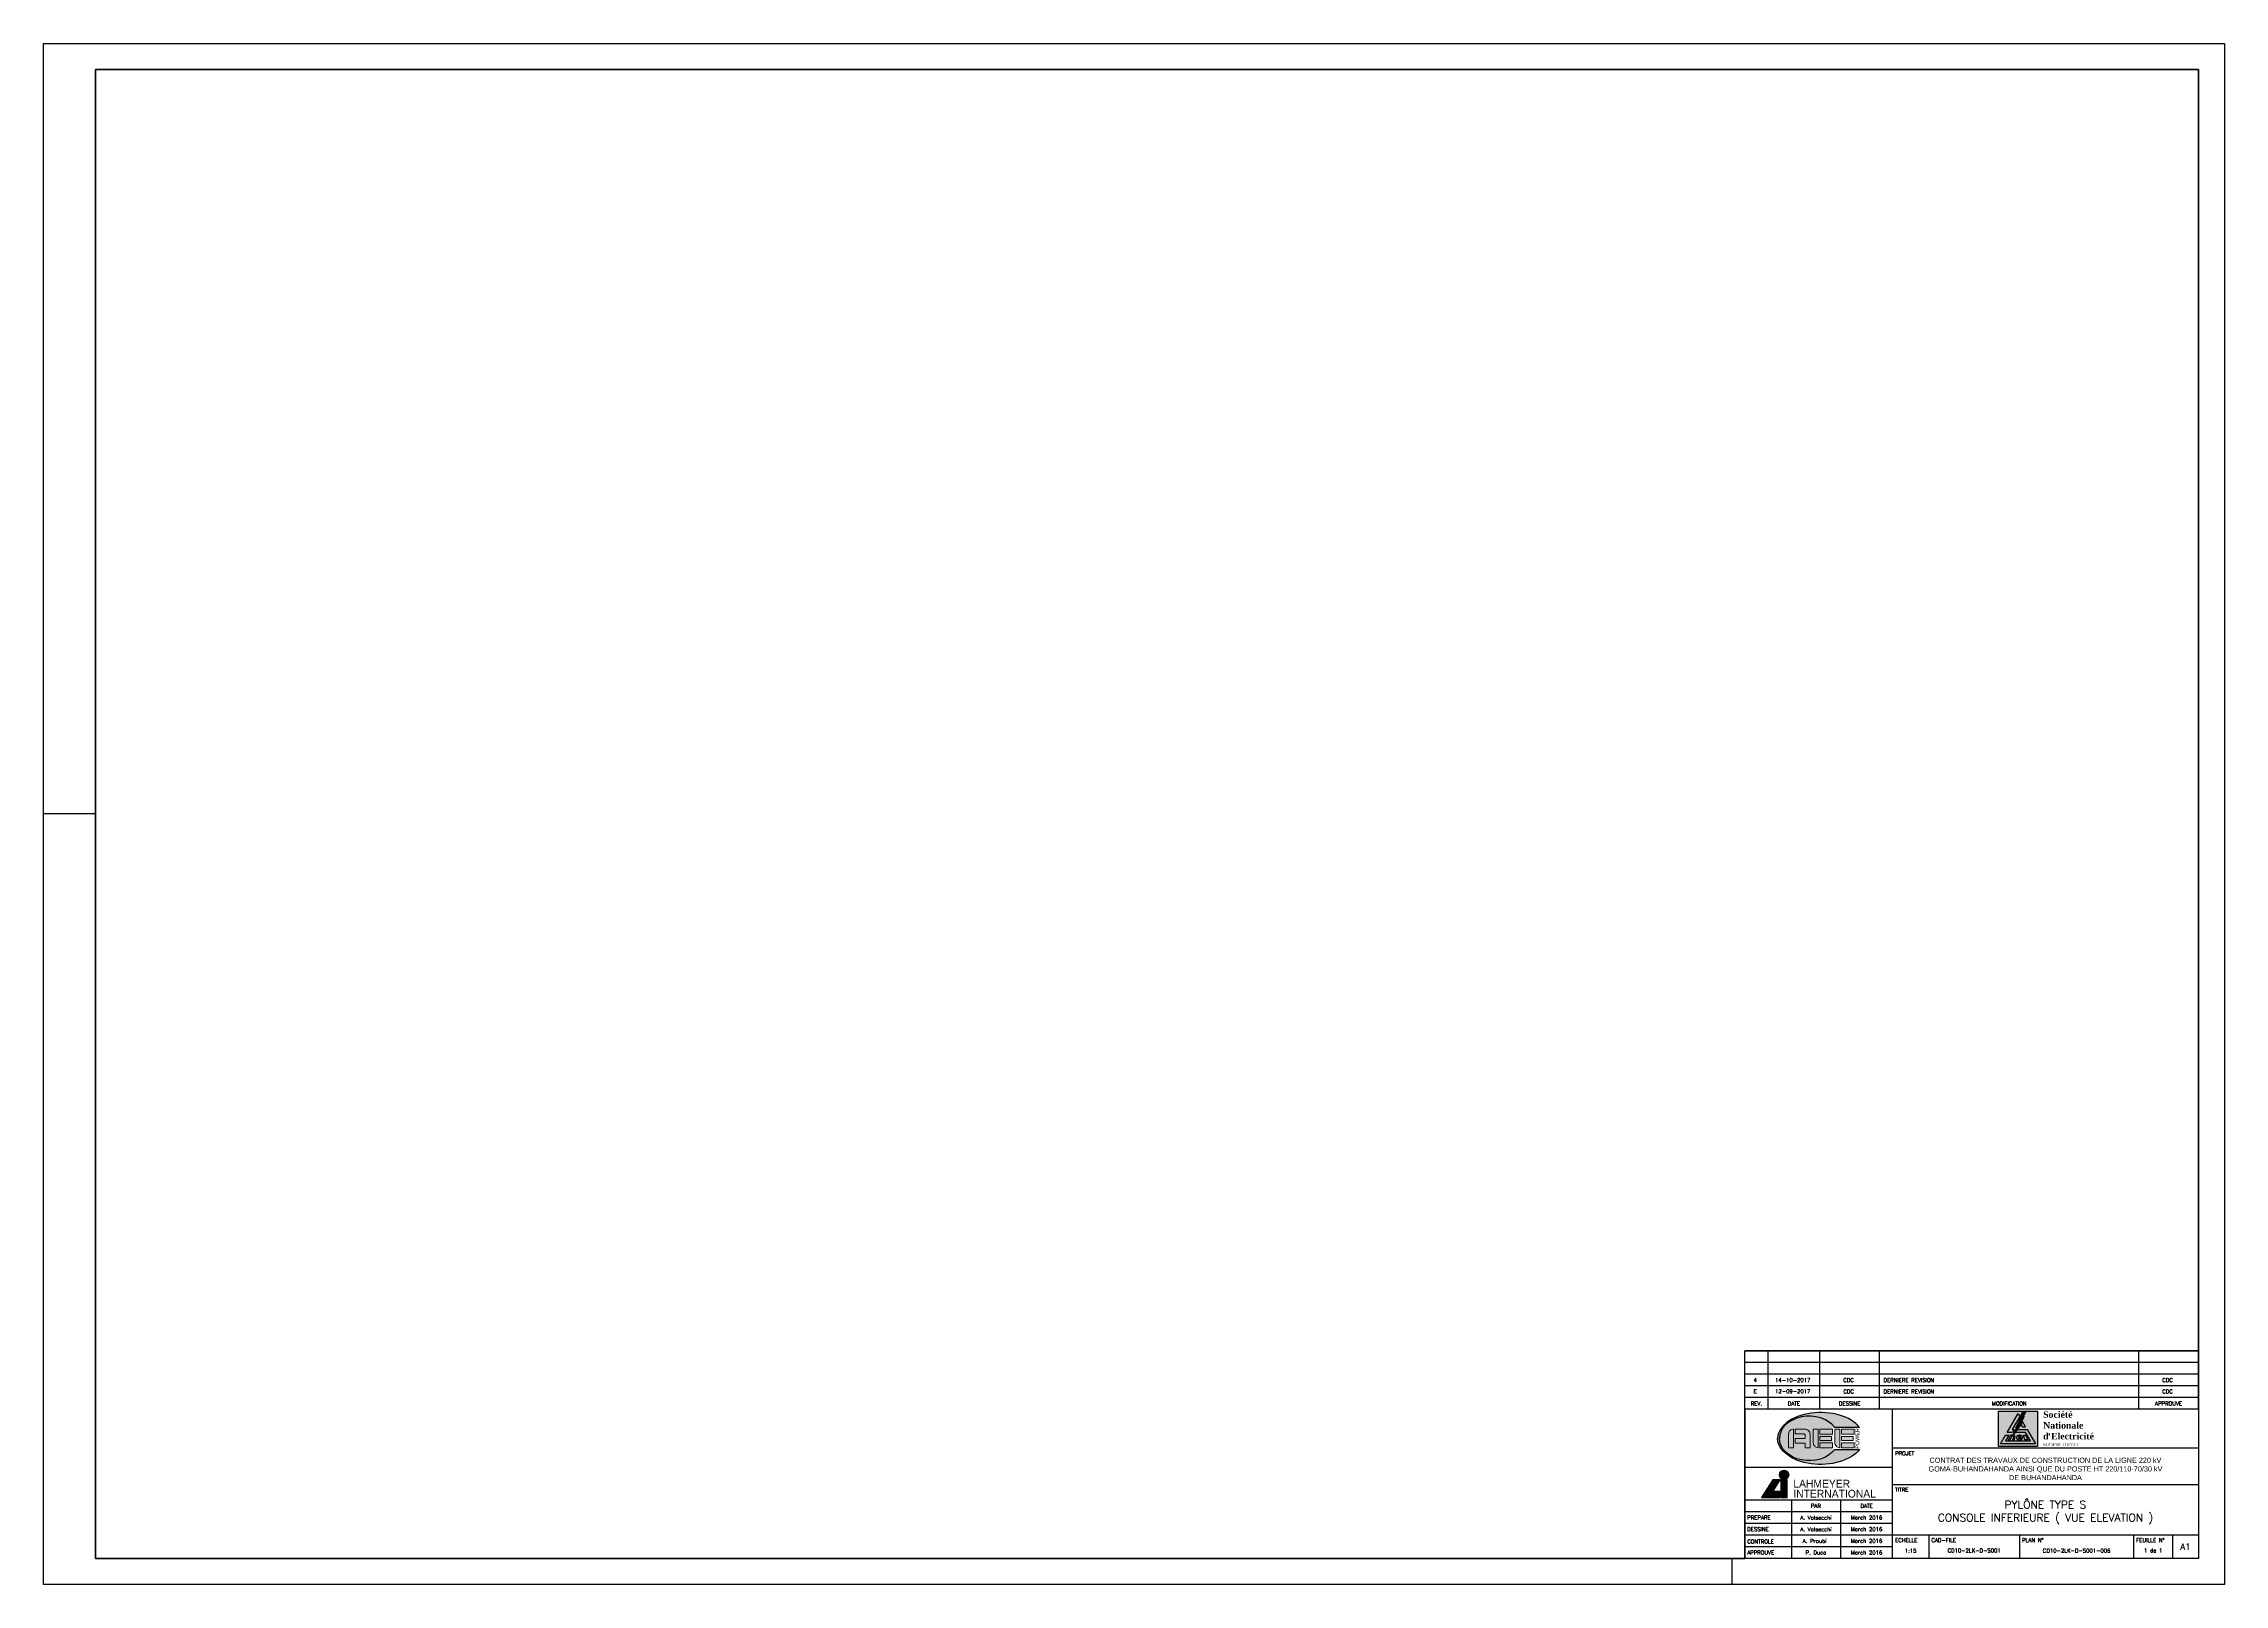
# Paper-space layout 'Layout1' of a CAD drawing. Header units: feet, sheet in millimetres. Extents: x 19 to 860, y 1 to 595.
# The model-space entities are those that its viewports show. They can reach past a viewport. Long polylines and large blocks are cut down to what shows.
import ezdxf
from ezdxf.enums import TextEntityAlignment as Align

# ---------------------------------------------------------------- set-up
doc = ezdxf.new("R2010")
doc.units = ezdxf.units.FT
doc.header["$LTSCALE"] = 150
doc.header["$MEASUREMENT"] = 0
for name, color, linetype in [('LS', 7, 'CONTINUOUS'), ('SELLO', 7, 'CONTINUOUS'), ('SELLO-MODIFI', 7, 'CONTINUOUS')]:
    doc.layers.add(name, color=color, linetype=linetype)
doc.styles.add('ARIAL', font='arial.ttf')
doc.styles.add('ROMANS', font='romans.shx', dxfattribs={"height": 2.5})
doc.styles.add('SWIS', font='swissl.ttf')
doc.styles.add('TIMES', font='times.ttf')
doc.styles.add('TIMESNEGRITA', font='timesbd.ttf')

# ---------------------------------------------------------------- blocks, each defined once
blk = doc.blocks.new('LOGO SNEL')
at = {"layer": 'SELLO'}
h = blk.add_hatch(color=170, dxfattribs=at)
h.paths.add_polyline_path([(-3.08, 6.8), (-18.08, 6.8), (-18.08, -6.8), (-3.08, -6.8)])
h.paths.add_polyline_path([(-7.65, 0.74), (-8.92, 0.74), (-9.49, 1.73), (-8.86, 2.83)], flags=16)
h.paths.add_polyline_path([(-8.27, 4.7), (-10.07, 1.41), (-9.68, 1.41), (-10.97, -0.35), (-7.02, -0.35), (-3.86, -5.82), (-17.3, -5.82), (-15.41, -2.54), (-14.14, -2.54), (-15.41, -4.72), (-5.76, -4.72), (-7.65, -1.44), (-11.77, -1.44), (-12.42, -2.33), (-11.14, 0.17), (-11.49, 0.35), (-10.07, 3.14), (-10.42, 3.31), (-8.86, 6.38), (-7.61, 6.48), (-8.59, 4.7)], flags=16)
h.paths.add_polyline_path([(-9.95, 4.72), (-12.88, -0.35), (-12.1, -0.35), (-12.73, -1.44), (-14.78, -1.44), (-10.58, 5.82)], flags=16)
h.paths.add_polyline_path([(-7.7, -2.54), (-6.81, -4.26), (-7.9, -4.26), (-8.53, -2.54)], flags=16)
h.paths.add_polyline_path([(-9.03, -2.9), (-8.93, -3.09), (-8.86, -3.32), (-8.85, -3.52), (-10.41, -3.52), (-10.38, -3.67), (-10.3, -3.76), (-10.29, -3.77), (-10.2, -3.81), (-10.08, -3.83), (-9.99, -3.84), (-9.86, -3.83), (-9.77, -3.8), (-9.67, -3.74), (-9.65, -3.71), (-8.86, -3.71), (-8.93, -3.87), (-9.08, -4.03), (-9.28, -4.14), (-9.49, -4.2), (-9.66, -4.23), (-9.86, -4.25), (-10.11, -4.26), (-10.37, -4.23), (-10.59, -4.18), (-10.79, -4.09), (-10.93, -3.99), (-11.07, -3.83), (-11.15, -3.62), (-11.17, -3.41), (-11.16, -3.21), (-11.09, -3), (-10.99, -2.87), (-10.89, -2.77), (-10.75, -2.68), (-10.55, -2.6), (-10.31, -2.55), (-10.07, -2.54), (-9.82, -2.54), (-9.57, -2.58), (-9.36, -2.66), (-9.18, -2.76)], flags=16)
h.paths.add_polyline_path([(-9.62, -3.12), (-9.59, -3.23), (-10.45, -3.23), (-10.38, -3.1), (-10.27, -3), (-10.12, -2.96), (-9.95, -2.95), (-9.73, -2.99)], flags=0)
h.paths.add_polyline_path([(-12.73, -2.84), (-12.72, -2.84, -0.53324), (-12.35, -3.38), (-12.71, -4.26), (-11.93, -4.26), (-11.72, -3.03, 0.387199), (-12, -2.58, 0.188481), (-12.93, -2.68), (-12.87, -2.54), (-13.47, -2.54), (-14.36, -4.26), (-13.57, -4.26), (-13.09, -3.08, -0.304428)], flags=16)
h = blk.add_hatch(color=50, dxfattribs=at)
h.paths.add_polyline_path([(-14.78, -1.44), (-12.73, -1.44), (-12.1, -0.35), (-12.88, -0.35), (-9.95, 4.72), (-10.58, 5.82)])
h.paths.add_polyline_path([(-8.86, 2.83), (-9.49, 1.73), (-8.92, 0.74), (-7.65, 0.74)])
h.paths.add_polyline_path([(-10.97, -0.35), (-11.77, -1.44), (-7.65, -1.44), (-5.76, -4.72), (-15.41, -4.72), (-14.14, -2.54), (-15.41, -2.54), (-17.3, -5.82), (-3.86, -5.82), (-7.02, -0.35)])
h.paths.add_polyline_path([(-7.7, -2.54), (-8.53, -2.54), (-7.9, -4.26), (-6.81, -4.26)], flags=17)
h.paths.add_polyline_path([(-8.95, -3.05), (-9.01, -2.95), (-9.07, -2.87), (-9.15, -2.79), (-9.23, -2.73), (-9.31, -2.68), (-9.41, -2.64), (-9.52, -2.6), (-9.63, -2.57), (-9.76, -2.55), (-9.89, -2.54), (-10.03, -2.54), (-10.11, -2.54), (-10.24, -2.55), (-10.37, -2.56), (-10.49, -2.59), (-10.6, -2.62), (-10.7, -2.66), (-10.79, -2.71), (-10.87, -2.76), (-10.9, -2.79), (-10.99, -2.87), (-11.05, -2.95), (-11.11, -3.05), (-11.14, -3.16), (-11.17, -3.27), (-11.17, -3.4), (-11.17, -3.44), (-11.16, -3.56), (-11.13, -3.67), (-11.09, -3.78), (-11.03, -3.87), (-10.96, -3.96), (-10.87, -4.03), (-10.83, -4.06), (-10.74, -4.11), (-10.64, -4.16), (-10.54, -4.19), (-10.42, -4.22), (-10.3, -4.24), (-10.17, -4.25), (-10.03, -4.26), (-9.92, -4.25), (-9.78, -4.25), (-9.66, -4.23), (-9.54, -4.21), (-9.43, -4.19), (-9.33, -4.15), (-9.24, -4.12), (-9.14, -4.06), (-9.04, -3.99), (-8.97, -3.91), (-8.91, -3.81), (-8.86, -3.71), (-9.62, -3.71), (-9.8, -3.82), (-10.04, -3.84), (-10.27, -3.79), (-10.38, -3.67), (-10.41, -3.52), (-8.85, -3.52), (-8.86, -3.38), (-8.88, -3.26), (-8.91, -3.15)], flags=17)
h.paths.add_polyline_path([(-9.59, -3.23), (-10.45, -3.23), (-10.38, -3.1), (-10.27, -3), (-10.12, -2.96), (-9.95, -2.95), (-9.73, -2.99), (-9.62, -3.12)], flags=16)
h.paths.add_polyline_path([(-12.35, -3.38), (-12.71, -4.26), (-11.93, -4.26), (-11.72, -3.03, 0.387199), (-12, -2.58, 0.188481), (-12.93, -2.68), (-12.87, -2.54), (-13.47, -2.54), (-14.36, -4.26), (-13.57, -4.26), (-13.09, -3.08, -0.304428), (-12.73, -2.84), (-12.72, -2.84, -0.53324)], flags=17)
blk.add_hatch(color=10, dxfattribs=at).paths.add_polyline_path([(-11.14, 0.17), (-11.49, 0.35), (-10.07, 3.14), (-10.42, 3.31), (-8.86, 6.38), (-7.61, 6.48), (-8.59, 4.7), (-8.27, 4.7), (-10.07, 1.41), (-9.68, 1.41), (-12.42, -2.33)])
at = {"layer": 'SELLO', "color": 170}
blk.add_lwpolyline([(-18.08, 6.8), (-3.08, 6.8), (-3.08, -6.8), (-18.08, -6.8)], close=True, dxfattribs=at)
at = {"layer": 'SELLO', "color": 50}
for points in [[(-14.78, -1.44), (-10.58, 5.82), (-9.95, 4.72), (-12.88, -0.35), (-12.1, -0.35), (-12.73, -1.44)], [(-8.92, 0.74), (-7.65, 0.74), (-8.86, 2.83), (-9.49, 1.73)], [(-10.9, -2.79), (-10.99, -2.87), (-11.05, -2.95), (-11.11, -3.05), (-11.14, -3.16), (-11.17, -3.27), (-11.17, -3.4), (-11.17, -3.44), (-11.16, -3.56), (-11.13, -3.67), (-11.09, -3.78), (-11.03, -3.87), (-10.96, -3.96), (-10.87, -4.03), (-10.83, -4.06), (-10.74, -4.11), (-10.64, -4.16), (-10.54, -4.19), (-10.42, -4.22), (-10.3, -4.24), (-10.17, -4.25), (-10.03, -4.26), (-9.92, -4.25), (-9.78, -4.25), (-9.66, -4.23), (-9.54, -4.21), (-9.43, -4.19), (-9.33, -4.15), (-9.24, -4.12), (-9.14, -4.06), (-9.04, -3.99), (-8.97, -3.91), (-8.91, -3.81), (-8.86, -3.71), (-9.65, -3.71), (-9.67, -3.74), (-9.77, -3.8), (-9.86, -3.83), (-9.99, -3.84), (-10.08, -3.83), (-10.2, -3.81), (-10.29, -3.77), (-10.3, -3.76), (-10.38, -3.67), (-10.41, -3.52), (-8.85, -3.52), (-8.86, -3.38), (-8.88, -3.26), (-8.91, -3.15), (-8.95, -3.05), (-9.01, -2.95), (-9.07, -2.87), (-9.15, -2.79), (-9.23, -2.73), (-9.31, -2.68), (-9.41, -2.64), (-9.52, -2.6), (-9.63, -2.57), (-9.76, -2.55), (-9.89, -2.54), (-10.03, -2.54), (-10.11, -2.54), (-10.24, -2.55), (-10.37, -2.56), (-10.49, -2.59), (-10.6, -2.62), (-10.7, -2.66), (-10.79, -2.71), (-10.87, -2.76)], [(-9.99, -2.95), (-10.12, -2.96), (-10.23, -2.99), (-10.29, -3.02), (-10.38, -3.1), (-10.43, -3.2), (-10.44, -3.23), (-9.59, -3.23), (-9.62, -3.12), (-9.7, -3.03), (-9.71, -3.02), (-9.8, -2.97), (-9.92, -2.95)], [(-6.81, -4.26), (-7.9, -4.26), (-8.53, -2.54), (-7.7, -2.54)]]:
    blk.add_lwpolyline(points, close=True, dxfattribs=at)
at = {"layer": 'SELLO', "color": 10}
blk.add_lwpolyline([(-11.14, 0.17), (-11.49, 0.35), (-10.07, 3.14), (-10.42, 3.31), (-8.86, 6.38), (-7.61, 6.48), (-8.59, 4.7), (-8.27, 4.7), (-10.07, 1.41), (-9.68, 1.41), (-12.42, -2.33)], close=True, dxfattribs=at)
at = {"layer": 'SELLO', "color": 50}
blk.add_lwpolyline([(-10.97, -0.35), (-7.02, -0.35), (-3.86, -5.82), (-17.3, -5.82), (-15.41, -2.54), (-14.14, -2.54), (-15.41, -4.72), (-5.76, -4.72), (-7.65, -1.44), (-11.77, -1.44)], dxfattribs=at)
blk.add_lwpolyline([(-12.73, -2.84), (-12.72, -2.84, -0.53324), (-12.35, -3.38), (-12.71, -4.26), (-11.93, -4.26), (-11.72, -3.03, 0.387199), (-12, -2.58, 0.188481), (-12.93, -2.68), (-12.87, -2.54), (-13.47, -2.54), (-14.36, -4.26), (-13.57, -4.26), (-13.09, -3.08, -0.304428)], format="xyb", close=True, dxfattribs=at)
at = {"layer": 'SELLO'}
for s, height, style, p in [('SOCIETE  D ETAT', 1.0938, 'TIMES', (-0.9, -6.16)), (',', 2.5, 'TIMESNEGRITA', (1, -1.03)), (',', 1.09, 'TIMES', (7.74, -5.24))]:
    blk.add_text(s, height=height, dxfattribs=dict(at, style=style)).set_placement(p, align=Align.MIDDLE_LEFT)
at = {"layer": 'SELLO', "insert": (-0.9, 1.28), "char_height": 2.5, "width": 21.0938, "attachment_point": 4, "style": 'TIMESNEGRITA'}
blk.add_mtext('Société\\PNationale\\Pd Electricité', dxfattribs=at)
blk = doc.blocks.new('LOGO LAHMEYER')
at = {"layer": 'SELLO', "true_color": 0x231f20}
h = blk.add_hatch(color=250, dxfattribs=at)
h.dxf.hatch_style = 1
h.paths.add_polyline_path([(-14.55, -5.31), (-12.12, -5.31), (-12.12, 1.57), (-14.55, 1.57)])
h.paths.add_polyline_path([(-14.98, -5.31), (-14.98, -2.89), (-17.59, -2.89), (-14.81, 1.57), (-17.67, 1.57), (-21.98, -5.31)])
at = {"layer": 'SELLO', "true_color": 0xee1c25}
h = blk.add_hatch(color=240, dxfattribs=at)
h.dxf.hatch_style = 1
edge = h.paths.add_edge_path()
edge.add_arc((-13.33, 3.51), 1.8, 0, 360)
at = {"layer": 'SELLO', "color": 250, "true_color": 0x231f20}
for points in [[(-14.98, -5.31), (-14.98, -2.89), (-17.59, -2.89), (-14.81, 1.57), (-17.67, 1.57), (-21.98, -5.31)], [(-14.55, -5.31), (-12.12, -5.31), (-12.12, 1.57), (-14.55, 1.57)]]:
    blk.add_lwpolyline(points, close=True, dxfattribs=at)
at = {"layer": 'SELLO', "color": 240, "true_color": 0xee1c25}
blk.add_circle((-13.33, 3.51), 1.8, dxfattribs=at)
at = {"layer": 'SELLO', "color": 250, "true_color": 0x231f20, "style": 'ARIAL', "width": 0.95}
blk.add_text('LAHMEYER', height=3, dxfattribs=at).set_placement((-9.74, 1.57), align=Align.TOP_LEFT)
blk.add_text('INTERNATIONAL', height=3, dxfattribs=at).set_placement((-9.74, -6.2), align=Align.BOTTOM_LEFT)
blk = doc.blocks.new('LOGO AEE')
at = {"layer": 'SELLO', "true_color": 0x2e4894, "transparency": 33554687}
h = blk.add_hatch(color=167, dxfattribs=at)
h.dxf.hatch_style = 1
edge = h.paths.add_edge_path()
edge.add_ellipse((0.8, 0), major_axis=(-16.61, 0), ratio=0.602151, start_angle=205.37693, end_angle=360)
edge.add_ellipse((0.8, 0), major_axis=(-16.61, 0), ratio=0.602151, start_angle=0, end_angle=154.62307)
edge.add_line((15.81, -4.29), (6.23, -4.29))
edge.add_ellipse((-3.66, 0), major_axis=(-11.43, 0), ratio=0.75, start_angle=0, end_angle=150, ccw=False)
edge.add_ellipse((-3.66, 0), major_axis=(-11.43, 0), ratio=0.75, start_angle=210, end_angle=360, ccw=False)
edge.add_line((6.23, 4.29), (15.81, 4.29))
at = {"layer": 'SELLO', "lineweight": 0, "true_color": 0x615b56}
h = blk.add_hatch(color=251, dxfattribs=at)
h.dxf.hatch_style = 1
h.paths.add_polyline_path([(13.74, 3.57), (8.83, 3.57), (8.83, 1.68), (13.74, 1.68)])
h.paths.add_polyline_path([(8.18, 3.57), (6.3, 3.57), (6.3, -1.63), (6.32, -1.93), (6.41, -2.33), (6.59, -2.68), (6.85, -3.01), (7.04, -3.19), (7.39, -3.4), (7.77, -3.53), (8.18, -3.57)])
h.paths.add_polyline_path([(13.33, 0.77), (8.83, 0.77), (8.83, -0.76), (13.33, -0.76)])
h.paths.add_polyline_path([(13.74, -1.73), (8.83, -1.73), (8.83, -3.57), (13.74, -3.57)])
h.paths.add_polyline_path([(5.41, 3.57), (0.49, 3.57), (0.49, 1.68), (5.41, 1.68)])
h.paths.add_polyline_path([(-0.15, 3.57), (-2.03, 3.57), (-2.03, -1.63), (-2.01, -1.93), (-1.91, -2.33), (-1.74, -2.68), (-1.48, -3.01), (-1.29, -3.19), (-0.94, -3.4), (-0.56, -3.53), (-0.15, -3.57)])
h.paths.add_polyline_path([(5, 0.77), (0.49, 0.77), (0.49, -0.76), (5, -0.76)])
h.paths.add_polyline_path([(5.41, -1.73), (0.49, -1.73), (0.49, -3.57), (5.41, -3.57)])
h.paths.add_polyline_path([(-9.67, 3.57), (-9.93, 3.56), (-10.33, 3.47), (-10.69, 3.29), (-11.01, 3.04), (-11.17, 2.88), (-11.38, 2.54), (-11.51, 2.15), (-11.55, 1.73), (-11.55, -3.57), (-9.67, -3.57)])
h.paths.add_polyline_path([(-5.34, 3.57), (-9.04, 3.57), (-9.04, 1.73), (-5.77, 1.73), (-5.59, 1.73), (-5.26, 1.56), (-5.2, 1.45), (-5.13, 1.02), (-5.13, -0.02), (-9.04, -0.02), (-9.04, -1.84), (-5.13, -1.84), (-5.13, -3.57), (-3.3, -3.57), (-3.3, 1.73), (-3.31, 1.99), (-3.41, 2.38), (-3.61, 2.73), (-3.89, 3.04), (-4.15, 3.25), (-4.51, 3.43), (-4.91, 3.54)])
at = {"layer": 'SELLO', "color": 251, "lineweight": 0, "true_color": 0x615b56}
for points in [[(-9.67, 3.57), (-9.93, 3.56), (-10.33, 3.47), (-10.69, 3.29), (-11.01, 3.04), (-11.17, 2.88), (-11.38, 2.54), (-11.51, 2.15), (-11.55, 1.73), (-11.55, -3.57), (-9.67, -3.57)], [(-5.34, 3.57), (-9.04, 3.57), (-9.04, 1.73), (-5.77, 1.73), (-5.59, 1.73), (-5.26, 1.56), (-5.2, 1.45), (-5.13, 1.02), (-5.13, -0.02), (-9.04, -0.02), (-9.04, -1.84), (-5.13, -1.84), (-5.13, -3.57), (-3.3, -3.57), (-3.3, 1.73), (-3.31, 1.99), (-3.41, 2.38), (-3.61, 2.73), (-3.89, 3.04), (-4.15, 3.25), (-4.51, 3.43), (-4.91, 3.54)], [(-0.15, 3.57), (-2.03, 3.57), (-2.03, -1.63), (-2.01, -1.93), (-1.91, -2.33), (-1.74, -2.68), (-1.48, -3.01), (-1.29, -3.19), (-0.94, -3.4), (-0.56, -3.53), (-0.15, -3.57)], [(5.41, 3.57), (0.49, 3.57), (0.49, 1.68), (5.41, 1.68)], [(5, 0.77), (0.49, 0.77), (0.49, -0.76), (5, -0.76)], [(8.18, 3.57), (6.3, 3.57), (6.3, -1.63), (6.32, -1.93), (6.41, -2.33), (6.59, -2.68), (6.85, -3.01), (7.04, -3.19), (7.39, -3.4), (7.77, -3.53), (8.18, -3.57)], [(13.74, 3.57), (8.83, 3.57), (8.83, 1.68), (13.74, 1.68)], [(13.33, 0.77), (8.83, 0.77), (8.83, -0.76), (13.33, -0.76)], [(5.41, -1.73), (0.49, -1.73), (0.49, -3.57), (5.41, -3.57)], [(13.74, -1.73), (8.83, -1.73), (8.83, -3.57), (13.74, -3.57)]]:
    blk.add_lwpolyline(points, close=True, dxfattribs=at)
at = {"layer": 'SELLO', "color": 167, "true_color": 0x2e4894}
for points in [[(6.23, 4.29), (15.81, 4.29)], [(6.23, -4.29), (15.81, -4.29)]]:
    blk.add_lwpolyline(points, dxfattribs=at)
for centre, major_axis, ratio, start_param in [((0.8, 0), (-16.61, 0), 0.602151, 3.584504), ((-3.66, 0), (-11.43, 0), 0.75, 3.665191)]:
    blk.add_ellipse(centre, major_axis=major_axis, ratio=ratio, start_param=start_param, end_param=6.283185, dxfattribs=at)
at = {"layer": 'SELLO', "color": 167, "true_color": 0x2e4894, "extrusion": (0, 0, -1)}
for centre, major_axis, ratio, start_param in [((-3.66, 0), (-11.43, 0), 0.75, 3.665191), ((0.8, 0), (-16.61, 0), 0.602151, 3.584504)]:
    blk.add_ellipse(centre, major_axis=major_axis, ratio=ratio, start_param=start_param, end_param=6.283185, dxfattribs=at)
at = {"layer": 'SELLO', "color": 13, "true_color": 0xd3505e, "style": 'SWIS'}
blk.add_text('POWER', height=1.5, rotation=90, dxfattribs=at).set_placement((14.91, 0), align=Align.MIDDLE)

psp = doc.layouts.get("Layout1")

# ---------------------------------------------------------------- linework, layer by layer
at = {"layer": 'LS', "color": 8}
psp.add_lwpolyline([(38.94, 584.7), (38.94, 10.7), (674.94, 10.7), (674.94, 90.7), (849.94, 90.7), (849.94, 584.7), (38.94, 584.7)], close=True, dxfattribs=at)
at = {"layer": 'SELLO'}
for p, q in [((38.94, 297.7), (18.94, 297.7)), ((669.94, 10.7), (669.94, 0.7))]:
    psp.add_line(p, q, dxfattribs=at)
at = {"layer": 'SELLO', "color": 2}
for p, q in [((849.94, 90.7), (674.94, 90.7)), ((849.94, 86.2), (674.94, 86.2)), ((683.94, 68.2), (683.94, 90.7)), ((703.94, 68.2), (703.94, 90.7)), ((726.94, 68.2), (726.94, 90.7)), ((826.94, 68.2), (826.94, 90.7)), ((849.94, 81.7), (674.94, 81.7)), ((849.94, 77.2), (674.94, 77.2)), ((731.94, 39.2), (731.94, 68.2)), ((849.94, 53.2), (731.94, 53.2)), ((731.94, 45.7), (674.94, 45.7)), ((731.94, 33.2), (674.94, 33.2)), ((731.94, 28.7), (674.94, 28.7)), ((692.94, 33.2), (692.94, 10.7)), ((711.94, 33.2), (711.94, 10.7)), ((731.94, 24.2), (674.94, 24.2)), ((731.94, 19.7), (674.94, 19.7)), ((731.94, 10.7), (731.94, 19.7)), ((745.94, 19.7), (745.94, 10.7)), ((780.94, 19.7), (780.94, 10.7)), ((824.94, 19.7), (824.94, 10.7)), ((839.94, 19.7), (839.94, 10.7)), ((731.94, 15.2), (674.94, 15.2))]:
    psp.add_line(p, q, dxfattribs=at)
at = {"layer": 'SELLO', "color": 8}
for p, q in [((674.94, 68.2), (674.94, 90.7)), ((849.94, 68.2), (849.94, 90.7)), ((674.94, 68.2), (674.94, 10.7)), ((849.94, 68.2), (674.94, 68.2)), ((849.94, 68.2), (849.94, 10.7)), ((849.94, 10.7), (674.94, 10.7))]:
    psp.add_line(p, q, dxfattribs=at)
at = {"layer": 'SELLO', "color": 3}
psp.add_line((849.94, 72.7), (674.94, 72.7), dxfattribs=at)
at = {"layer": 'SELLO'}
psp.add_lwpolyline([(18.94, 594.7), (859.94, 594.7), (859.94, 0.7), (18.94, 0.7)], close=True, dxfattribs=at)
at = {"layer": 'SELLO', "color": 8}
psp.add_lwpolyline([(38.94, 584.7), (849.94, 584.7), (849.94, 10.7), (38.94, 10.7)], close=True, dxfattribs=at)
at = {"layer": 'SELLO', "color": 5}
psp.add_lwpolyline([(731.94, 39.2), (849.94, 39.2), (849.94, 19.7), (731.94, 19.7)], close=True, dxfattribs=at)

# ---------------------------------------------------------------- block references
at = {"layer": 'SELLO', "color": 4}
for name, p in [('LOGO AEE', (703.44, 56.95)), ('LOGO LAHMEYER', (703.44, 39.45))]:
    psp.add_blockref(name, p, dxfattribs=at)
at = {"layer": 'SELLO'}
psp.add_blockref('LOGO SNEL', (790.94, 60.7), dxfattribs=at)

# ---------------------------------------------------------------- texts
at = {"layer": 'SELLO', "color": 2, "style": 'ROMANS'}
for s, height, p in [('REV.', 1.5, (679.44, 70.45)), ('DATE', 1.5, (693.94, 70.45)), ('DESSINE', 1.5, (715.44, 70.45)), ('MODIFICATION', 1.5, (776.94, 70.45)), ('APPROUVE', 1.5, (838.44, 70.45)), ('A. Valsecchi', 1.5, (702.44, 26.45)), ('PAR', 1.5, (702.44, 30.95)), ('March 2016', 1.5, (721.94, 26.45)), ('DATE', 1.5, (721.94, 30.95)), ('A. Valsecchi', 1.5, (702.44, 21.95)), ('A. Proubi ', 1.5, (702.44, 17.45)), ('March 2016', 1.5, (721.94, 21.95)), ('March 2016', 1.5, (721.94, 17.45)), ('P. Duca', 1.5, (702.44, 12.95)), ('March 2016', 1.5, (721.94, 12.95)), ('A1', 2.5, (844.94, 15.2))]:
    psp.add_text(s, height=height, dxfattribs=at).set_placement(p, align=Align.MIDDLE)
for s, p in [('PROJET', (732.94, 51.2)), ('TITRE', (732.94, 37.2)), ('PREPARE', (675.94, 26.45)), ('CONTROLE', (675.94, 17.2)), ('DESSINE', (675.94, 21.95)), ('ECHELLE', (732.94, 17.7)), ('CAD-FILE', (746.94, 17.7)), ('PLAN N%%D', (781.94, 17.7)), ('FEUILLE N%%D', (825.94, 17.7)), ('APPROUVE', (675.94, 12.95))]:
    psp.add_text(s, height=1.5, dxfattribs=at).set_placement(p, align=Align.MIDDLE_LEFT)
for s, p in [('1:15', (738.94, 12.94)), ('CD10-2LK-D-S001', (763.44, 13.01)), ('1 de 1', (832.44, 13.01))]:
    psp.add_text(s, height=1.5, dxfattribs=at).set_placement(p, align=Align.CENTER)
at = {"layer": 'SELLO', "color": 3, "style": 'ROMANS'}
psp.add_text('CD10-2LK-D-S001-006', height=1.5, dxfattribs=at).set_placement((802.94, 12.94), align=Align.CENTER)
at = {"layer": 'SELLO', "attachment_point": 5}
for s, insert, char_height, style in [('{\\C2;CONTRAT DES TRAVAUX DE CONSTRUCTION DE LA LIGNE 220 kV GOMA-BUHANDAHANDA AINSI QUE DU POSTE HT 220/110-70/30 kV\\PDE BUHANDAHANDA}', (790.94, 45.2), 2, 'ARIAL'), ('{\\C4;PYLÔNE TYPE S\\P\\C3;CONSOLE INFERIEURE ( VUE ELEVATION )}', (790.94, 28.45), 3, 'ROMANS')]:
    psp.add_mtext_dynamic_manual_height_columns(s, width=118, gutter_width=12.5, heights=[0], dxfattribs=dict(at, insert=insert, char_height=char_height, style=style))
at = {"layer": 'SELLO-MODIFI', "color": 2, "style": 'ROMANS'}
for s, p in [('4', (678.99, 79.44)), ('E', (679.01, 75.12)), ('14-10-2017', (693.49, 79.44)), ('12-09-2017', (693.51, 75.12)), ('CDC', (714.99, 79.44)), ('CDC', (715.02, 75.05)), ('CDC', (837.99, 79.44)), ('CDC', (838.02, 75.05))]:
    psp.add_text(s, height=1.5, dxfattribs=at).set_placement(p, align=Align.MIDDLE)
for p in [(728.49, 79.44), (728.52, 75.05)]:
    psp.add_text('DERNIERE REVISION', height=1.5, dxfattribs=at).set_placement(p, align=Align.MIDDLE_LEFT)

doc.saveas('drawing.dxf')
